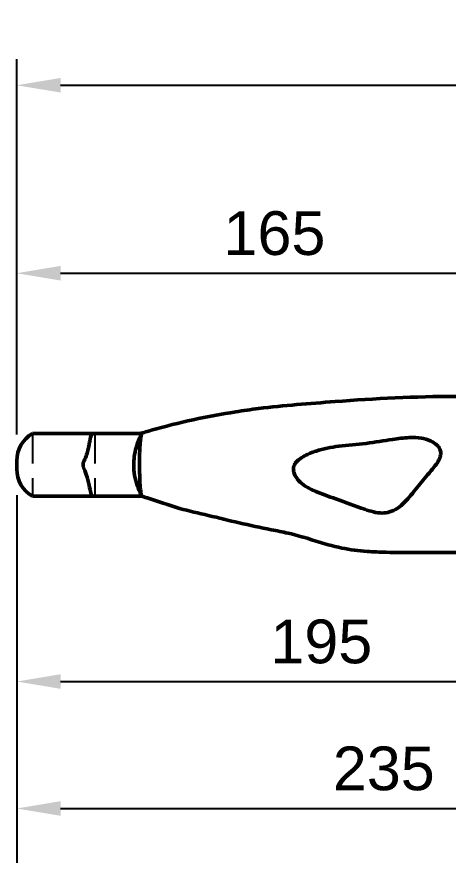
# Model space of a CAD drawing. Header units: millimetres. Extents: x 0 to 420, y 0 to 297.
# Drawn here: x 203.8 to 238.4, y 185 to 252.2 of the extents above; entities that cross this region are included whole.
import ezdxf

# ---------------------------------------------------------------- set-up
doc = ezdxf.new("R2010")
doc.units = ezdxf.units.MM
doc.header["$LTSCALE"] = 0.75
doc.linetypes.add('HIDDEN2', pattern=[4.7625, 3.175, -1.5875])
for name, color, linetype, lineweight in [('FD_Dimensions', 7, 'Continuous', 25), ('Hidden', 7, 'HIDDEN2', 25), ('Visible', 7, 'Continuous', 50)]:
    doc.layers.add(name, color=color, linetype=linetype, lineweight=lineweight)
doc.styles.get("Standard").update_dxf_attribs({"font": 'arial.ttf'})
doc.dimstyles.new('Dim-ISO-25', dxfattribs={"dimtxt": 3.5, "dimasz": 3.5, "dimexe": 2.1, "dimexo": 2.1, "dimgap": 1.4, "dimtad": 1, "dimzin": 12, "dimdsep": 46, "dimtxsty": 'Standard', "dimcen": 0, "dimazin": 3, "dimtp": 0.1, "dimtm": 0.1, "dimtfac": 0.714286, "dimtmove": 0, "dimatfit": 3, "dimfxl": 1, "dimtzin": 12, "dimarcsym": 0})

# ---------------------------------------------------------------- blocks, each defined once
blk = doc.blocks.new('*D54')
at = {"layer": 'Defpoints', "color": 0, "transparency": 16777216}
for p in [(203.828125, 215.942177), (311.328125, 215.942177), (311.328125, 178.877675)]:
    blk.add_point(p, dxfattribs=at)
at = {"layer": 'FD_Dimensions', "color": 0, "lineweight": -2, "transparency": 16777216}
for p, q in [((203.828125, 213.842177), (203.828125, 176.777675)), ((311.328125, 213.842177), (311.328125, 176.777675)), ((207.328125, 178.877675), (307.828125, 178.877675))]:
    blk.add_line(p, q, dxfattribs=at)
at = {"layer": 'FD_Dimensions', "color": 0, "transparency": 16777216}
for points in [[(207.328125, 179.461009), (207.328125, 178.294342), (203.828125, 178.877675)], [(307.828125, 179.461009), (307.828125, 178.294342), (311.328125, 178.877675)]]:
    blk.add_solid(points, dxfattribs=at)
at = {"layer": 'FD_Dimensions', "color": 0, "transparency": 16777216, "insert": (257.578125, 182.065874), "char_height": 3.5, "attachment_point": 5}
blk.add_mtext('430', dxfattribs=at)
blk = doc.blocks.new('*D56')
at = {"layer": 'Defpoints', "color": 0, "transparency": 16777216}
for p in [(310.078125, 246.667739), (310.078125, 218.777114), (203.828125, 216.61205)]:
    blk.add_point(p, dxfattribs=at)
at = {"layer": 'FD_Dimensions', "color": 0, "lineweight": -2, "transparency": 16777216}
for p, q in [((203.828125, 218.71205), (203.828125, 248.767739)), ((310.078125, 220.877114), (310.078125, 248.767739)), ((207.328125, 246.667739), (306.578125, 246.667739))]:
    blk.add_line(p, q, dxfattribs=at)
at = {"layer": 'FD_Dimensions', "color": 0, "transparency": 16777216}
for points in [[(207.328125, 247.251072), (207.328125, 246.084405), (203.828125, 246.667739)], [(306.578125, 247.251072), (306.578125, 246.084405), (310.078125, 246.667739)]]:
    blk.add_solid(points, dxfattribs=at)
at = {"layer": 'FD_Dimensions', "color": 0, "transparency": 16777216, "insert": (256.953125, 249.854744), "char_height": 3.5, "attachment_point": 5}
blk.add_mtext('425', dxfattribs=at)
blk = doc.blocks.new('*D59')
at = {"layer": 'Defpoints', "color": 0, "transparency": 16777216}
for p in [(203.828125, 215.942177), (262.578125, 209.277114), (262.578125, 188.769301)]:
    blk.add_point(p, dxfattribs=at)
at = {"layer": 'FD_Dimensions', "color": 0, "lineweight": -2, "transparency": 16777216}
for p, q in [((203.828125, 213.842177), (203.828125, 186.669301)), ((262.578125, 207.177114), (262.578125, 186.669301)), ((207.328125, 188.769301), (259.078125, 188.769301))]:
    blk.add_line(p, q, dxfattribs=at)
at = {"layer": 'FD_Dimensions', "color": 0, "transparency": 16777216}
for points in [[(207.328125, 189.352635), (207.328125, 188.185968), (203.828125, 188.769301)], [(259.078125, 189.352635), (259.078125, 188.185968), (262.578125, 188.769301)]]:
    blk.add_solid(points, dxfattribs=at)
at = {"layer": 'FD_Dimensions', "color": 0, "transparency": 16777216, "insert": (233.203125, 191.9575), "char_height": 3.5, "attachment_point": 5}
blk.add_mtext('235', dxfattribs=at)
blk = doc.blocks.new('*D61')
at = {"layer": 'Defpoints', "color": 0, "transparency": 16777216}
for p in [(203.828125, 215.942177), (252.578125, 209.277114), (252.578125, 198.932763)]:
    blk.add_point(p, dxfattribs=at)
at = {"layer": 'FD_Dimensions', "color": 0, "lineweight": -2, "transparency": 16777216}
for p, q in [((203.828125, 213.842177), (203.828125, 196.832763)), ((252.578125, 207.177114), (252.578125, 196.832763)), ((207.328125, 198.932763), (249.078125, 198.932763))]:
    blk.add_line(p, q, dxfattribs=at)
at = {"layer": 'FD_Dimensions', "color": 0, "transparency": 16777216}
for points in [[(207.328125, 199.516096), (207.328125, 198.349429), (203.828125, 198.932763)], [(249.078125, 199.516096), (249.078125, 198.349429), (252.578125, 198.932763)]]:
    blk.add_solid(points, dxfattribs=at)
at = {"layer": 'FD_Dimensions', "color": 0, "transparency": 16777216, "insert": (228.203125, 202.119768), "char_height": 3.5, "attachment_point": 5}
blk.add_mtext('195', dxfattribs=at)
blk = doc.blocks.new('*D63')
at = {"layer": 'Defpoints', "color": 0, "transparency": 16777216}
for p in [(245.078125, 231.620864), (245.078125, 221.777114), (203.828125, 216.61205)]:
    blk.add_point(p, dxfattribs=at)
at = {"layer": 'FD_Dimensions', "color": 0, "lineweight": -2, "transparency": 16777216}
for p, q in [((203.828125, 218.71205), (203.828125, 233.720864)), ((245.078125, 223.877114), (245.078125, 233.720864)), ((207.328125, 231.620864), (241.578125, 231.620864))]:
    blk.add_line(p, q, dxfattribs=at)
at = {"layer": 'FD_Dimensions', "color": 0, "transparency": 16777216}
for points in [[(207.328125, 232.204197), (207.328125, 231.03753), (203.828125, 231.620864)], [(241.578125, 232.204197), (241.578125, 231.03753), (245.078125, 231.620864)]]:
    blk.add_solid(points, dxfattribs=at)
at = {"layer": 'FD_Dimensions', "color": 0, "transparency": 16777216, "insert": (224.453125, 234.807869), "char_height": 3.5, "attachment_point": 5}
blk.add_mtext('165', dxfattribs=at)

msp = doc.modelspace()

# ---------------------------------------------------------------- linework, layer by layer
at = {"layer": 'Hidden'}
for p, q in [((205.0781, 218.7771), (205.0781, 213.7771)), ((210.0781, 218.7771), (210.0781, 213.7771))]:
    msp.add_line(p, q, dxfattribs=at)
for points, knots in [([(213.8165, 213.7868), (213.8091, 213.8108), (213.7982, 213.8485), (213.7776, 213.9166), (213.7697, 213.942), (213.7569, 213.9828), (213.7524, 213.997), (213.7439, 214.0231), (213.7401, 214.0349), (213.7317, 214.0603), (213.7272, 214.074), (213.7151, 214.1102), (213.7073, 214.1332), (213.6742, 214.229), (213.6458, 214.3078), (213.5697, 214.5154), (213.5175, 214.6538), (213.4156, 214.9468), (213.3734, 215.0814), (213.3094, 215.3294), (213.2835, 215.4494), (213.245, 215.6814), (213.2311, 215.7901), (213.2155, 215.9653), (213.2112, 216.0309), (213.2055, 216.1612), (213.2042, 216.226), (213.2047, 216.3548), (213.2065, 216.4185), (213.214, 216.5641), (213.2208, 216.6458), (213.2601, 216.9848), (213.3122, 217.1951), (213.4048, 217.5177), (213.5144, 217.8827), (213.6454, 218.2665), (213.6785, 218.361), (213.7186, 218.4822), (213.7296, 218.5164), (213.745, 218.5661), (213.7502, 218.5828), (213.7593, 218.6133), (213.7634, 218.6275), (213.7725, 218.6589), (213.7774, 218.676), (213.7851, 218.703), (213.788, 218.7134), (213.7908, 218.7233)], [-6.1378344, -6.1378344, -6.1378344, -6.1378344, -5.8099374, -5.8099374, -5.6396255, -5.6396255, -5.5527717, -5.5527717, -5.4837084, -5.4837084, -5.4069617, -5.4069617, -5.283652, -5.283652, -4.9045498, -4.9045498, -4.336079, -4.336079, -3.7850724, -3.7850724, -3.3160702, -3.3160702, -2.9285119, -2.9285119, -2.7013908, -2.7013908, -2.4784611, -2.4784611, -2.2605625, -2.2605625, -1.9766095, -1.9766095, -1.0596288, -1.0596288, -0.5144241, -0.5144241, -0.3143989, -0.3143989, -0.2326579, -0.2326579, -0.1899861, -0.1899861, -0.1518982, -0.1518982, -0.1024885, -0.1024885, -0.069284, -0.069284, -0.069284, -0.069284]), ([(213.7908, 218.7233), (213.7801, 218.7263), (213.7697, 218.7292), (213.7219, 218.7429), (213.692, 218.7522), (213.6499, 218.7682), (213.6399, 218.7745), (213.6452, 218.7769), (213.6467, 218.7771), (213.6486, 218.7771)], [-0.45935002, -0.45935002, -0.45935002, -0.45935002, -0.43368448, -0.43368448, -0.33515037, -0.33515037, -0.22557642, -0.22557642, -0.20320235, -0.20320235, -0.20320235, -0.20320235]), ([(213.7546, 213.7771), (213.7584, 213.7771), (213.7642, 213.7777), (213.7823, 213.7803), (213.7978, 213.783), (213.8165, 213.7868)], [-0.125566399, -0.125566399, -0.125566399, -0.125566399, -0.092477089, -0.092477089, -0.037938679, -0.037938679, -0.037938679, -0.037938679])]:
    msp.add_open_spline(points, degree=3, knots=knots, dxfattribs=at)
msp.add_open_spline([(213.6452, 218.7768), (213.6456, 218.7769), (213.646, 218.777), (213.6465, 218.7771)], degree=3, dxfattribs=at)
at = {"layer": 'Visible'}
for p, q in [((205.0781, 218.7771), (209.9751, 218.7771)), ((213.8044, 218.7771), (209.9751, 218.7771)), ((203.8281, 216.6121), (203.8281, 215.9422)), ((209.9751, 213.7771), (205.0781, 213.7771)), ((209.9751, 213.7771), (213.8261, 213.7771)), ((213.8271, 213.7771), (213.8261, 213.7771))]:
    msp.add_line(p, q, dxfattribs=at)
at = {"layer": 'Visible', "extrusion": (0, 0, -1)}
for centre, start, end in [((-206.3281, 216.6121), 0, 60), ((-206.3281, 215.9422), 300, 0)]:
    msp.add_arc(centre, 2.5, start, end, dxfattribs=at)
at = {"layer": 'Visible'}
for points, knots in [([(223.1805, 220.7891), (225.2248, 221.0473), (227.2611, 221.187), (232.4934, 221.592), (235.7245, 221.7469), (238.9589, 221.7624)], [0, 0, 0, 0, 2.4867126, 2.4867126, 6.3722749, 6.3722749, 6.3722749, 6.3722749]), ([(214.5912, 219.0443), (216.8056, 219.6931), (219.0779, 220.154), (221.961, 220.622), (222.5711, 220.7122), (223.1805, 220.7891)], [0, 0, 0, 0, 2.7700798, 2.7700798, 3.5113475, 3.5113475, 3.5113475, 3.5113475]), ([(213.6465, 218.7771), (213.8089, 218.817), (213.9759, 218.8649), (214.2908, 218.9561), (214.4409, 219.0003), (214.5912, 219.0443)], [0.00054871, 0.00054871, 0.00054871, 0.00054871, 0.2059728, 0.2059728, 0.39390723, 0.39390723, 0.39390723, 0.39390723]), ([(209.9751, 218.7771), (209.9686, 218.7771), (209.9622, 218.7769), (209.9442, 218.7754), (209.9329, 218.7735), (209.9021, 218.7657), (209.8838, 218.7574), (209.832, 218.7214), (209.8049, 218.6827), (209.7452, 218.5404), (209.7203, 218.4134), (209.6543, 218.0576), (209.6124, 217.8208), (209.5097, 217.4058), (209.4663, 217.2508), (209.3602, 216.9325), (209.2982, 216.771), (209.2231, 216.6121)], [1.5439085, 1.5439085, 1.5439085, 1.5439085, 1.5715538, 1.5715538, 1.6228798, 1.6228798, 1.7182651, 1.7182651, 1.9185858, 1.9185858, 2.2477321, 2.2477321, 2.6383277, 2.6383277, 2.8545877, 2.8545877, 3.0713431, 3.0713431, 3.0713431, 3.0713431]), ([(213.8253, 218.777), (213.8227, 218.776), (213.8183, 218.7706), (213.7891, 218.7244), (213.7412, 218.6283), (213.6071, 218.3176), (213.5174, 218.0907), (213.3677, 217.6051), (213.3056, 217.3639), (213.2245, 216.8896), (213.2001, 216.6667), (213.186, 216.2497), (213.191, 216.0619), (213.2321, 215.5723), (213.2857, 215.2856), (213.4276, 214.7274), (213.5187, 214.4682), (213.6677, 214.0896), (213.7283, 213.9559), (213.8006, 213.8099), (213.8201, 213.7771), (213.8261, 213.7771)], [-3.3028891, -3.3028891, -3.3028891, -3.3028891, -3.198438, -3.198438, -2.8088773, -2.8088773, -2.3711391, -2.3711391, -2.0303632, -2.0303632, -1.7542864, -1.7542864, -1.5274752, -1.5274752, -1.1547795, -1.1547795, -0.721188, -0.721188, -0.3480643, -0.3480643, -0.0636138, -0.0636138, -0.0636138, -0.0636138]), ([(213.8253, 218.777), (213.8223, 218.753), (213.8167, 218.7209), (213.8041, 218.6601), (213.7979, 218.6325), (213.7879, 218.5885), (213.7842, 218.5725), (213.7772, 218.5406), (213.7738, 218.5252), (213.7643, 218.4794), (213.7582, 218.4475), (213.7444, 218.3674), (213.7346, 218.3054), (213.6991, 218.0122), (213.6837, 217.774), (213.6698, 217.4651), (213.6659, 217.3375), (213.6574, 216.9317), (213.6565, 216.6074), (213.658, 216.2591)], [-1.5206415, -1.5206415, -1.5206415, -1.5206415, -1.3371424, -1.3371424, -1.2147868, -1.2147868, -1.1507318, -1.1507318, -1.0960046, -1.0960046, -0.9992556, -0.9992556, -0.8786936, -0.8786936, -0.6036783, -0.6036783, -0.4181135, -0.4181135, 0, 0, 0, 0]), ([(237.5549, 217.7625), (237.4806, 217.8504), (237.3917, 217.9268), (237.1753, 218.0797), (237.0419, 218.151), (236.6853, 218.3059), (236.4531, 218.3723), (235.9002, 218.4706), (235.5727, 218.4794), (234.8044, 218.4444), (234.3575, 218.3838), (233.2029, 218.2126), (232.4943, 218.0887), (231.0544, 217.9111), (230.3227, 217.8559), (228.9854, 217.691), (228.3723, 217.5829), (227.4679, 217.2833), (227.1565, 217.1564), (226.7086, 216.9143), (226.5579, 216.8211), (226.3469, 216.6557), (226.2772, 216.5942), (226.149, 216.4564), (226.0897, 216.378), (226.0478, 216.2923)], [0, 0, 0, 0, 0.1404716, 0.1404716, 0.3228458, 0.3228458, 0.6157283, 0.6157283, 1.0192488, 1.0192488, 1.558811, 1.558811, 2.4209478, 2.4209478, 3.2997554, 3.2997554, 4.0434969, 4.0434969, 4.4435976, 4.4435976, 4.6546098, 4.6546098, 4.7653785, 4.7653785, 4.8809427, 4.8809427, 4.8809427, 4.8809427]), ([(234.8741, 213.2884), (235.2306, 213.6447), (235.5391, 214.0487), (236.167, 214.8463), (236.4947, 215.2363), (237.0555, 215.8798), (237.2855, 216.1396), (237.5826, 216.5886), (237.6766, 216.7637), (237.7499, 217.0382), (237.7635, 217.1302), (237.7617, 217.3278), (237.7398, 217.4358), (237.663, 217.6161), (237.6132, 217.6936), (237.5549, 217.7625)], [0, 0, 0, 0, 0.6073738, 0.6073738, 1.221487, 1.221487, 1.637497, 1.637497, 1.8689841, 1.8689841, 1.9788139, 1.9788139, 2.1079891, 2.1079891, 2.2182496, 2.2182496, 2.2182496, 2.2182496]), ([(209.1398, 216.2771), (209.1398, 216.2798), (209.1398, 216.2824), (209.1408, 216.3643), (209.1565, 216.4389), (209.1922, 216.542), (209.206, 216.5758), (209.2231, 216.6121)], [6.74527554, 6.74527554, 6.74527554, 6.74527554, 6.7527474, 6.7527474, 6.97738334, 6.97738334, 7.07716623, 7.07716623, 7.07716623, 7.07716623]), ([(209.2231, 215.9422), (209.2085, 215.9732), (209.1952, 216.0047), (209.1539, 216.1207), (209.1398, 216.1997), (209.1398, 216.2771)], [6.44330528, 6.44330528, 6.44330528, 6.44330528, 6.52608123, 6.52608123, 6.74527554, 6.74527554, 6.74527554, 6.74527554]), ([(213.658, 216.2591), (213.6599, 215.7961), (213.6681, 215.0758), (213.7016, 214.5324), (213.7115, 214.4094), (213.7388, 214.2031), (213.7521, 214.138), (213.773, 214.0491), (213.7812, 214.0189), (213.7939, 213.9661), (213.8001, 213.9373), (213.8159, 213.8567), (213.8242, 213.8041), (213.8271, 213.7771)], [-1.4551628, -1.4551628, -1.4551628, -1.4551628, -0.7290214, -0.7290214, -0.5495926, -0.5495926, -0.3907942, -0.3907942, -0.2763529, -0.2763529, -0.1930516, -0.1930516, -0.0003424, -0.0003424, -0.0003424, -0.0003424]), ([(226.0478, 216.2923), (226.013, 216.2213), (225.9901, 216.1434), (225.9696, 215.986), (225.9713, 215.905), (225.9952, 215.7309), (226.0214, 215.6368), (226.1035, 215.4278), (226.1672, 215.3141), (226.2908, 215.1398), (226.3452, 215.0735), (226.4034, 215.011)], [0, 0, 0, 0, 0.09581448, 0.09581448, 0.19159262, 0.19159262, 0.30701152, 0.30701152, 0.46114389, 0.46114389, 0.56372982, 0.56372982, 0.56372982, 0.56372982]), ([(209.2231, 215.9422), (209.255, 215.8748), (209.2844, 215.8068), (209.4306, 215.4449), (209.5154, 215.1426), (209.6435, 214.5786), (209.6809, 214.3392), (209.7538, 213.985), (209.789, 213.8634), (209.8832, 213.7972), (209.9016, 213.7887), (209.9326, 213.7807), (209.9439, 213.7789), (209.962, 213.7774), (209.9685, 213.7771), (209.9751, 213.7771)], [0, 0, 0, 0, 0.0914042, 0.0914042, 0.4862153, 0.4862153, 0.880909, 0.880909, 1.2537767, 1.2537767, 1.3345918, 1.3345918, 1.3778721, 1.3778721, 1.4014268, 1.4014268, 1.4014268, 1.4014268]), ([(226.4034, 215.011), (226.5561, 214.8467), (226.7357, 214.7064), (227.1716, 214.423), (227.4376, 214.2898), (228.246, 213.9337), (228.8055, 213.7494), (230.1366, 213.2904), (230.901, 212.9828), (232.1344, 212.5683), (232.6058, 212.4238), (233.2798, 212.4216), (233.4809, 212.4492), (233.8833, 212.5714), (234.0859, 212.6715), (234.4899, 212.9335), (234.6899, 213.1043), (234.8741, 213.2884)], [0, 0, 0, 0, 0.2695624, 0.2695624, 0.6240655, 0.6240655, 1.3296664, 1.3296664, 2.3148493, 2.3148493, 2.8983868, 2.8983868, 3.1416674, 3.1416674, 3.4106119, 3.4106119, 3.7244748, 3.7244748, 3.7244748, 3.7244748]), ([(235.3263, 209.2586), (235.0724, 209.2565), (234.8131, 209.2566), (234.1657, 209.262), (233.7786, 209.2695), (232.8908, 209.2922), (232.3744, 209.3088), (231.1859, 209.3949), (230.5096, 209.4858), (228.3782, 209.924), (226.9926, 210.4853), (225.0945, 210.91), (224.6479, 210.9998), (224.2014, 211.0905)], [0, 0, 0, 0, 0.3075485, 0.3075485, 0.7790911, 0.7790911, 1.3920052, 1.3920052, 2.2107987, 2.2107987, 4.0165717, 4.0165717, 4.5675623, 4.5675623, 4.5675623, 4.5675623]), ([(237.3273, 209.2727), (237.2395, 209.2727), (237.1512, 209.2728), (236.9941, 209.2732), (236.9235, 209.2734), (236.8045, 209.2738), (236.7534, 209.2739), (236.6016, 209.2739), (236.5044, 209.2736), (236.2846, 209.2717), (236.1646, 209.2702), (235.8782, 209.2659), (235.7055, 209.263), (235.4626, 209.2599), (235.3946, 209.2592), (235.3263, 209.2586)], [0, 0, 0, 0, 0.1055952, 0.1055952, 0.20594263, 0.20594263, 0.3013625, 0.3013625, 0.50200951, 0.50200951, 0.68510235, 0.68510235, 0.90178599, 0.90178599, 0.98455704, 0.98455704, 0.98455704, 0.98455704]), ([(242.9342, 209.2753), (242.9342, 209.2753), (242.9334, 209.2753), (242.9281, 209.2753), (242.9194, 209.2753), (242.8894, 209.2754), (242.8634, 209.2754), (242.7839, 209.2753), (242.7226, 209.2752), (242.5513, 209.2747), (242.4301, 209.274), (242.1369, 209.2719), (241.9574, 209.2702), (241.5156, 209.2657), (241.2463, 209.2626), (240.4523, 209.2557), (239.9026, 209.2549), (239.1455, 209.2649), (238.9165, 209.2688), (238.4925, 209.2737), (238.2991, 209.2746), (237.9927, 209.2744), (237.8806, 209.274), (237.6926, 209.2734), (237.6232, 209.2732), (237.4785, 209.2728), (237.4023, 209.2727), (237.3273, 209.2727)], [1.2863061, 1.2863061, 1.2863061, 1.2863061, 1.3026157, 1.3026157, 1.3484732, 1.3484732, 1.4231453, 1.4231453, 1.5475899, 1.5475899, 1.7363841, 1.7363841, 1.9722433, 1.9722433, 2.3033517, 2.3033517, 2.9429513, 2.9429513, 3.2265016, 3.2265016, 3.5198287, 3.5198287, 3.6774889, 3.6774889, 3.763241, 3.763241, 3.8535312, 3.8535312, 3.8535312, 3.8535312])]:
    msp.add_open_spline(points, degree=3, knots=knots, dxfattribs=at)
for points in [[(213.8044, 218.7771), (213.8113, 218.7771), (213.8183, 218.7771), (213.8253, 218.777)], [(214.2611, 213.6298), (214.0928, 213.684), (213.9198, 213.7371), (213.7522, 213.7771)], [(216.8575, 212.7961), (215.9817, 213.0393), (215.1248, 213.3522), (214.2611, 213.6298)], [(219.1597, 212.2293), (218.3926, 212.4127), (217.6201, 212.5843), (216.8575, 212.7961)], [(221.6233, 211.6378), (220.8011, 211.8257), (219.9832, 212.0325), (219.1597, 212.2293)], [(224.2014, 211.0905), (223.3406, 211.2654), (222.4796, 211.4422), (221.6233, 211.6378)]]:
    msp.add_open_spline(points, degree=3, dxfattribs=at)

# ---------------------------------------------------------------- dimensions: what is measured, and where the dimension line sits
at = {"layer": 'FD_Dimensions'}
for base, p1, p2, picture, middle in [((310.0781, 246.6677), (203.8281, 216.6121), (310.0781, 218.7771), '*D56', (256.9531, 249.8547)), ((245.0781, 231.6209), (203.8281, 216.6121), (245.0781, 221.7771), '*D63', (224.4531, 234.8079)), ((311.3281, 178.8777), (203.8281, 215.9422), (311.3281, 215.9422), '*D54', (257.5781, 182.0659)), ((262.5781, 188.7693), (203.8281, 215.9422), (262.5781, 209.2771), '*D59', (233.2031, 191.9575)), ((252.5781, 198.9328), (203.8281, 215.9422), (252.5781, 209.2771), '*D61', (228.2031, 202.1198))]:
    dim = msp.add_linear_dim(base=base, p1=p1, p2=p2, dimstyle='Dim-ISO-25', override={"dimlfac": 4}, dxfattribs=at)
    dim.commit()
    dim.dimension.update_dxf_attribs({"geometry": picture, "text_midpoint": middle})

doc.saveas('drawing.dxf')
